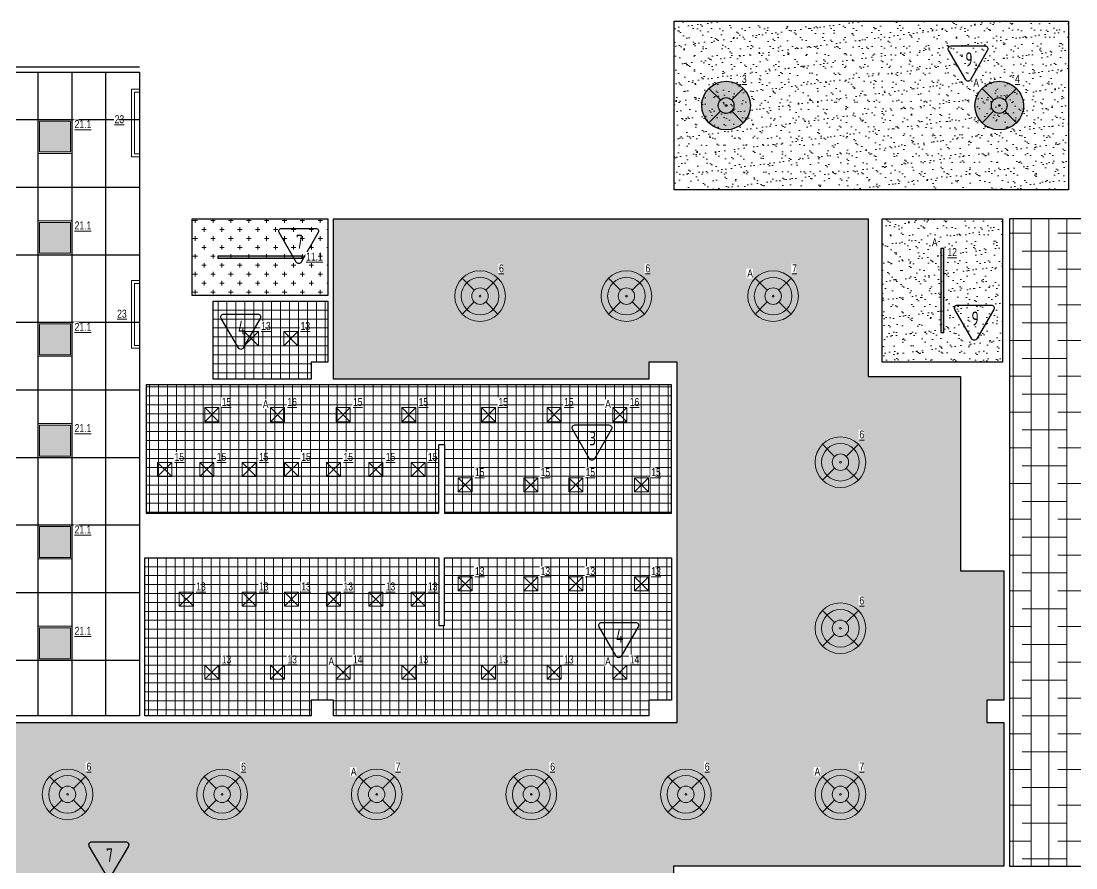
# Model space of a CAD drawing. Header units: millimetres. Extents: x -547274 to 397870, y -45599 to 141350.
# Drawn here: x -64646 to -45914, y 115820 to 130861 of the extents above; entities that cross this region are included whole.
import ezdxf

# ---------------------------------------------------------------- set-up
doc = ezdxf.new("R2010")
doc.units = ezdxf.units.MM
for name, color, linetype, lineweight in [('_ЭОМ_ОБЩ_Освещение_текст тип светильника', 172, 'Continuous', 50), ('_ЭОМ_светильник А', 1, 'Continuous', 35), ('_ЭОМ_светильник Р', 4, 'Continuous', 35), ('АР_Потолки_Штриховка', 252, 'Continuous', 0)]:
    doc.layers.add(name, color=color, linetype=linetype, lineweight=lineweight)
for name, color, linetype in [('X-ref Light', 250, 'Continuous'), ('X-ref Light Emergency', 249, 'Continuous'), ('Штриховка в сечении', 7, 'Continuous')]:
    doc.layers.add(name, color=color, linetype=linetype)
for name, color, linetype, lineweight, true_color in [('АР_Потолок_Грильято_белый_50х50', 7, 'Continuous', 5, 0x8e00bd), ('АР_Потолок_Грильято_черный_50х50', 7, 'Continuous', 5, 0xfa3e00), ('АР_Потолок_Покраска', 7, 'Continuous', 5, 0x007399), ('АР_Потолок_сетка', 7, 'Continuous', 0, 0x636466)]:
    doc.layers.add(name, color=color, linetype=linetype, lineweight=lineweight, true_color=true_color)
doc.layers.get('X-ref Light').off()
doc.styles.add('ISOCPEUR', font='isocpeur.ttf', dxfattribs={"height": 799.9999999999999})
doc.styles.add('ГОСТ', font='cad.shx', dxfattribs={"width": 0.8})
pattern_1 = [(0, (0, 0), (158.75, 158.75), [79.375, -238.125]), (90, (39.6875, -39.6875), (-158.75, 158.75), [79.375, -238.125])]

# ---------------------------------------------------------------- blocks, each defined once
blk = doc.blocks.new('подвесной светильник люстра')
at = {"true_color": 0xf8f6b0, "transparency": 33554687}
h = blk.add_hatch(color=51, dxfattribs=at)
h.dxf.hatch_style = 1
edge = h.paths.add_edge_path()
edge.add_ellipse((0, 0), major_axis=(-431.6666666666836, 0), ratio=0.9999999999999278, start_angle=225.0000000000021, end_angle=314.9999999999979)
edge.add_line((-305.234427212194, 305.234427212194), (-98.99494936611666, 98.99494936611666))
edge.add_ellipse((0, 0), major_axis=(-140.0000000000049, 0), ratio=0.9999999999999304, start_angle=225.000000000002, end_angle=314.999999999998, ccw=False)
edge.add_line((98.99494936612066, 98.99494936611336), (305.2344272121939, 305.2344272121939))
edge = h.paths.add_edge_path()
edge.add_ellipse((0, 0), major_axis=(-140.0000000000049, 0), ratio=0.9999999999999304, start_angle=314.999999999998, end_angle=405.000000000002, ccw=False)
edge.add_line((-98.99494936611666, 98.99494936611666), (-305.234427212194, 305.234427212194))
edge.add_ellipse((0, 0), major_axis=(-431.6666666666836, 0), ratio=0.9999999999999278, start_angle=314.9999999999979, end_angle=405.0000000000014)
edge.add_line((-305.2344272121976, -305.2344272121903), (-98.99494936611669, -98.99494936611666))
edge = h.paths.add_edge_path()
edge.add_ellipse((0, 0), major_axis=(-140.0000000000049, 0), ratio=0.9999999999999304, start_angle=405.000000000002, end_angle=494.999999999998, ccw=False)
edge.add_line((-98.99494936611664, -98.99494936611677), (-305.2344272121976, -305.2344272121903))
edge.add_ellipse((0, 0), major_axis=(-431.6666666666836, 0), ratio=0.9999999999999278, start_angle=405.0000000000014, end_angle=494.9999999999979)
edge.add_line((305.234427212194, -305.234427212194), (98.99494936611669, -98.99494936611666))
edge = h.paths.add_edge_path()
edge.add_ellipse((0, 0), major_axis=(-431.6666666666836, 0), ratio=0.9999999999999278, start_angle=494.9999999999979, end_angle=585.0000000000022)
edge.add_line((305.234427212194, 305.2344272121939), (98.99494936612007, 98.99494936611276))
edge.add_ellipse((0, 0), major_axis=(-140.0000000000049, 0), ratio=0.9999999999999304, start_angle=494.999999999998, end_angle=585.000000000002, ccw=False)
edge.add_line((98.99494936611674, -98.99494936611666), (305.2344272121939, -305.234427212194))
edge = h.paths.add_edge_path()
edge.add_ellipse((0, 0), major_axis=(-140.0000000000049, 0), ratio=0.9999999999999304, start_angle=494.999999999998, end_angle=585.0000000000019)
edge.add_ellipse((0, 0), major_axis=(-140.0000000000049, 0), ratio=0.9999999999999304, start_angle=225.000000000002, end_angle=314.999999999998)
edge.add_ellipse((0, 0), major_axis=(-140.0000000000049, 0), ratio=0.9999999999999304, start_angle=314.999999999998, end_angle=405.000000000002)
edge.add_ellipse((0, 0), major_axis=(-140.0000000000049, 0), ratio=0.9999999999999304, start_angle=405.000000000002, end_angle=494.999999999998)
edge = h.paths.add_edge_path(flags=16)
edge.add_ellipse((0, 0), major_axis=(-14.00000000000909, 0), ratio=0.9999999999987021, start_angle=0, end_angle=360)
at = {"color": 0, "linetype": 'ByBlock', "lineweight": -2}
for points in [[(-305.2344272121991, 305.2344272121991), (-98.99494936611154, 98.99494936611154)], [(305.2344272121991, 305.2344272121991), (98.99494936611882, 98.99494936611154)], [(-98.99494936611154, -98.99494936611154), (-305.2344272121918, -305.2344272121845)], [(98.99494936611154, -98.99494936611154), (305.2344272121991, -305.2344272121991)]]:
    blk.add_lwpolyline(points, dxfattribs=at)
for major_axis, ratio, start_param, end_param in [((-431.6666666666836, 0), 0.9999999999999278, 3.926990816987278, 10.21017612416686), ((-140.0000000000049, 0), 0.9999999999999304, 3.926990816987276, 10.21017612416686), ((-140.0000000000049, 0), 0.9999999999999304, 3.926990816987276, 10.21017612416686), ((-14.00000000000909, 0), 0.9999999999987021, 3.926990816987891, 10.21017612416748)]:
    blk.add_ellipse((0, 0), major_axis=major_axis, ratio=ratio, start_param=start_param, end_param=end_param, dxfattribs=at)
blk = doc.blocks.new('A$C4757d704')
at = {"true_color": 0xf8f6b0, "transparency": 33554687}
h = blk.add_hatch(color=51, dxfattribs=at)
h.dxf.hatch_style = 1
h.paths.add_polyline_path([(213.8624240825741, 686.4852035840837), (131.8888672508434, 768.4587604158228, 0.198841386224367), (0.1738138333512325, 450.347627666637, 0.1989833504630757), (132.0626810841545, 132.06268108414), (213.8624240825695, 213.8624240825578, -0.1989123673796465), (115.9790415045762, 450.1738138333185, -0.1989123673796514)])
edge = h.paths.add_edge_path()
edge.add_arc((450.1738138333512, 450.1738138333185), 334.194772328775, 135.0000000000014, 180)
edge.add_arc((450.1738138333512, 450.1738138333185), 334.194772328775, 180, 224.9999999999975)
edge.add_line((213.8624240825695, 213.8624240825578), (346.9345847065837, 346.9345847065766))
edge.add_ellipse((450.1738138333512, 450.1738138333185), major_axis=(-146.0023180000051, 0), ratio=0.9999999999999303, start_angle=315.0000000000051, end_angle=404.9999999999949, ccw=False)
edge.add_line((346.9345847065838, 553.4130429600605), (213.8624240825741, 686.4852035840837))
edge = h.paths.add_edge_path()
edge.add_line((213.8624240825741, 686.4852035840837), (346.9345847065837, 553.4130429600605))
edge.add_ellipse((450.1738138333512, 450.1738138333185), major_axis=(-146.0023180000051, 0), ratio=0.9999999999999303, start_angle=225.000000000002, end_angle=315.0000000000051, ccw=False)
edge.add_line((553.4130429601197, 553.4130429600615), (686.4852035841284, 686.4852035840837))
edge.add_arc((450.1738138333512, 450.1738138333185), 334.1947723287751, 44.99999999999855, 135.0000000000014)
h.paths.add_polyline_path([(131.8888672508434, 768.4587604158228), (213.8624240825741, 686.4852035840837, -0.4142135623731099), (686.4852035841284, 686.4852035840837), (768.4587604158592, 768.4587604158228, 0.4143735626423198)])
h.paths.add_polyline_path([(768.4587604158592, 768.4587604158228), (686.4852035841284, 686.4852035840837, -0.1989123673796514), (784.3685861621262, 450.1738138333185, -0.1989123673796514), (686.4852035841284, 213.8624240825533), (768.2849465825407, 132.0626810841327, 0.1989833504630816), (900.1738138333512, 450.347627666637, 0.198841386224367)])
edge = h.paths.add_edge_path()
edge.add_line((686.4852035841284, 686.4852035840837), (553.4130429601175, 553.4130429600593))
edge.add_ellipse((450.1738138333512, 450.1738138333185), major_axis=(-146.0023180000051, 0), ratio=0.9999999999999303, start_angle=495.000000000005, end_angle=585.000000000002, ccw=False)
edge.add_line((553.4130429601188, 346.9345847065764), (686.4852035841284, 213.8624240825533))
edge.add_arc((450.1738138333512, 450.1738138333185), 334.194772328775, 315.0000000000014, 360)
edge.add_arc((450.1738138333513, 450.1738138333185), 334.194772328775, 0, 44.99999999999856)
edge = h.paths.add_edge_path()
edge.add_ellipse((450.1738138333512, 450.1738138333185), major_axis=(-146.0023180000051, 0), ratio=0.9999999999999303, start_angle=404.9999999999949, end_angle=495.000000000005, ccw=False)
edge.add_line((346.9345847065837, 346.9345847065765), (213.8624240825695, 213.8624240825578))
edge.add_arc((450.1738138333512, 450.1738138333185), 334.194772328775, 224.9999999999975, 315.0000000000014)
edge.add_line((686.4852035841284, 213.8624240825533), (553.4130429601188, 346.9345847065764))
h.paths.add_polyline_path([(768.2849465825407, 132.0626810841327), (686.4852035841284, 213.8624240825533, -0.4142135623731155), (213.8624240825695, 213.8624240825578), (132.0626810841545, 132.06268108414, 0.4140535802038305)])
edge = h.paths.add_edge_path()
edge.add_ellipse((450.1738138333512, 450.1738138333185), major_axis=(-146.0023180000051, 0), ratio=0.9999999999999303, start_angle=495.000000000005, end_angle=585.0000000000019)
edge.add_ellipse((450.1738138333512, 450.1738138333185), major_axis=(-146.0023180000051, 0), ratio=0.9999999999999303, start_angle=225.000000000002, end_angle=315.0000000000051)
edge.add_ellipse((450.1738138333512, 450.1738138333185), major_axis=(-146.0023180000051, 0), ratio=0.9999999999999303, start_angle=315.0000000000051, end_angle=404.9999999999948)
edge.add_ellipse((450.1738138333512, 450.1738138333185), major_axis=(-146.0023180000051, 0), ratio=0.9999999999999303, start_angle=404.9999999999948, end_angle=495.000000000005)
edge = h.paths.add_edge_path(flags=0)
edge.add_ellipse((450.1738138333512, 450.1738138333185), major_axis=(-14.60023180000948, 0), ratio=0.999999999998702, start_angle=0, end_angle=360)
edge = h.paths.add_edge_path(flags=16)
edge.add_ellipse((450.1738138333512, 450.1738138333185), major_axis=(-14.60023180000948, 0), ratio=0.999999999998702, start_angle=0, end_angle=360)
at = {"layer": 'АР_Потолки_Штриховка', "color": 18, "ltscale": 100, "true_color": 0x000000}
for points in [[(131.8528573591811, 768.4947703074849), (346.9345847065761, 553.4130429600682)], [(768.4947703075213, 768.4947703074849), (553.4130429601264, 553.4130429600682)], [(346.9345847065761, 346.9345847065688), (131.8528573591811, 131.8528573591666)], [(553.4130429601264, 346.9345847065688), (768.4947703075213, 131.852857359152)]]:
    blk.add_lwpolyline(points, dxfattribs=at)
for centre, radius in [((450.1738138333512, 450.347627666637), 450), ((450.1738138333512, 450.1738138333185), 334.194772328775)]:
    blk.add_circle(centre, radius, dxfattribs=at)
for major_axis, ratio, start_param, end_param in [((-146.0023180000051, 0), 0.9999999999999303, 3.926990816987276, 10.21017612416686), ((-146.0023180000051, 0), 0.9999999999999303, 3.926990816987276, 10.21017612416686), ((-14.60023180000948, 0), 0.999999999998702, 3.926990816987891, 10.21017612416748)]:
    blk.add_ellipse((450.1738138333512, 450.1738138333185), major_axis=major_axis, ratio=ratio, start_param=start_param, end_param=end_param, dxfattribs=at)
blk = doc.blocks.new('RVE-PLS5070-1500-P')
at = {"color": 0, "linetype": 'ByBlock', "lineweight": -2, "ltscale": 40}
for points in [[(750, -25), (-750, -25), (-750, 25), (750, 25)], [(745, -20), (-745, -20), (-745, 20), (745, 20)]]:
    blk.add_lwpolyline(points, close=True, dxfattribs=at)
blk = doc.blocks.new('40 НА 40 ГРИЛЬЯТО ДЛЯ 50')
at = {"color": 0, "linetype": 'ByBlock', "lineweight": -2, "ltscale": 100}
for points in [[(124.9999999999854, -125), (-125, -125), (-125, 125), (124.9999999999854, 125), (124.9999999999854, -125)], [(124.9999999999854, 125), (-125, -125)], [(-125, 125), (124.9999999999854, -125)]]:
    blk.add_lwpolyline(points, dxfattribs=at)
blk = doc.blocks.new('светильник школа коридор')
at = {"color": 0, "linetype": 'ByBlock', "lineweight": -2}
for points in [[(-318.3209564741701, 318.3209564741665), (-103.2392291267752, 103.2392291267497)], [(318.3209564741701, 318.3209564741665), (103.2392291267752, 103.2392291267497)], [(-103.2392291267752, -103.2392291267497), (-318.3209564741701, -318.3209564741519)], [(103.2392291267752, -103.2392291267497), (318.3209564741701, -318.3209564741665)]]:
    blk.add_lwpolyline(points, dxfattribs=at)
blk.add_circle((0, 0), 334.194772328775, dxfattribs=at)
for major_axis, ratio, start_param, end_param in [((-450.1738138333509, 0), 0.999999999999928, 3.926990816987278, 10.21017612416686), ((-146.0023180000051, 0), 0.9999999999999303, 3.926990816987276, 10.21017612416686), ((-146.0023180000051, 0), 0.9999999999999303, 3.926990816987276, 10.21017612416686), ((-14.60023180000948, 0), 0.999999999998702, 3.926990816987891, 10.21017612416748)]:
    blk.add_ellipse((0, 0), major_axis=major_axis, ratio=ratio, start_param=start_param, end_param=end_param, dxfattribs=at)
blk = doc.blocks.new('RVE-SLIM-PRIME-595')
at = {"layer": 'Штриховка в сечении', "lineweight": 9, "ltscale": 1000, "true_color": 0xf8f6b0, "transparency": 33554636}
h = blk.add_hatch(color=51, dxfattribs=at)
h.dxf.hatch_style = 1
h.paths.add_polyline_path([(274.9999999999999, 275), (-275, 275), (-275, -274.9999999999999), (275, -274.9999999999999)])
at = {"color": 0, "linetype": 'ByBlock', "lineweight": -2, "ltscale": 40}
for points in [[(300, -300), (-300, -300), (-300, 300), (300, 300)], [(275, -275), (-275, -275), (-275, 275), (275, 275)]]:
    blk.add_lwpolyline(points, close=True, dxfattribs=at)
blk = doc.blocks.new('Кососвет')
at = {"color": 0, "linetype": 'ByBlock', "lineweight": -2, "ltscale": 40}
for points in [[(-600, 26.38208023784682), (600, 26.38208023784682), (600, -111.2262301087801)], [(-600, 26.38208023784682), (-600, -111.2262301087801)], [(-600, -111.2262301087801), (-550, -111.2262301087801)], [(-550, -23.61791976216773), (550, -23.61791976216773)], [(-550, -111.2262301087801), (-550, -23.61791976216773)], [(600, -111.2262301087801), (550, -111.2262301087801), (550, -23.61791976216773)]]:
    blk.add_lwpolyline(points, dxfattribs=at)

msp = doc.modelspace()

# ---------------------------------------------------------------- hatches: boundary and pattern name
at = {"layer": 'АР_Потолки_Штриховка', "ltscale": 100, "true_color": 0xf8f6b0}
h = msp.add_hatch(color=51, dxfattribs=at)
h.dxf.hatch_style = 1
h.paths.add_polyline_path([(-64320.78980532738, 128535.6824583526), (-63770.78980532738, 128535.6824583526), (-63770.78980532738, 129085.6824583526), (-64320.78980532738, 129085.6824583526)])
h = msp.add_hatch(color=51, dxfattribs=at)
h.dxf.hatch_style = 1
h.paths.add_polyline_path([(-64320.78980532738, 126735.6824583526), (-63770.78980532738, 126735.6824583526), (-63770.78980532738, 127285.6824583526), (-64320.78980532738, 127285.6824583526)])
h = msp.add_hatch(color=51, dxfattribs=at)
h.dxf.hatch_style = 1
h.paths.add_polyline_path([(-48265.75908962981, 126820.6824250804), (-48265.75908962981, 125330.6824250804), (-48305.75908962981, 125330.6824250804), (-48305.75908962981, 126820.6824250804)])
h = msp.add_hatch(color=51, dxfattribs=at)
h.dxf.hatch_style = 1
h.paths.add_polyline_path([(-59658.29987036882, 126688.256782684), (-61148.29987036882, 126688.256782684), (-61148.29987036882, 126648.256782684), (-59658.29987036882, 126648.256782684)])
h = msp.add_hatch(color=51, dxfattribs=at)
h.dxf.hatch_style = 1
h.paths.add_polyline_path([(-64320.78980532743, 124935.6824583526), (-63770.78980532743, 124935.6824583526), (-63770.78980532743, 125485.6824583526), (-64320.78980532743, 125485.6824583526)])
h = msp.add_hatch(color=51, dxfattribs=at)
h.dxf.hatch_style = 1
h.paths.add_polyline_path([(-64320.78980532743, 123135.6824583526), (-63770.78980532743, 123135.6824583526), (-63770.78980532743, 123685.6824583526), (-64320.78980532743, 123685.6824583526)])
h = msp.add_hatch(color=51, dxfattribs=at)
h.dxf.hatch_style = 1
h.paths.add_polyline_path([(-64320.78980532748, 121335.6824583526), (-63770.78980532748, 121335.6824583526), (-63770.78980532748, 121885.6824583526), (-64320.78980532748, 121885.6824583526)])
h = msp.add_hatch(color=51, dxfattribs=at)
h.dxf.hatch_style = 1
h.paths.add_polyline_path([(-64320.78980532748, 119535.6824583526), (-63770.78980532748, 119535.6824583526), (-63770.78980532748, 120085.6824583526), (-64320.78980532748, 120085.6824583526)])
at = {"layer": 'АР_Потолок_Грильято_белый_50х50', "transparency": 33554559}
h = msp.add_hatch(dxfattribs=at)
h.set_pattern_fill('ANSI37', color=256, scale=50, angle=45)
h.set_pattern_definition([(90, (-61148.71922022826, 125885.6824583524), (-158.75, 0), []), (180, (-61148.71922022826, 125885.6824583524), (0, -158.75), [])])
h.paths.add_polyline_path([(-61233.73037688942, 125885.6824583524), (-59195.75169245466, 125885.6824583524), (-59195.75169245466, 124800.6824583525), (-59495.75909551559, 124800.6824583525), (-59495.75909551559, 124500.6824583525), (-61233.7080635671, 124500.6824583525)])
h = msp.add_hatch(dxfattribs=at)
h.set_pattern_fill('ANSI37', color=256, scale=50, angle=45)
h.set_pattern_definition([(90, (-57145.76844683624, 121328.4796219929), (-158.75, 0), []), (180, (-57145.76844683624, 121328.4796219929), (0, -158.75), [])])
h.paths.add_polyline_path([(-57125.77107760847, 121328.4813553982), (-53095.75662549878, 121328.4800574947), (-53095.75662549878, 118800.6824583525), (-53495.75909551539, 118800.6824583525), (-53495.76113978567, 118520.6824583351), (-59095.75909551562, 118520.5390320998), (-59095.75909551562, 118800.6824583525), (-59495.75909551559, 118800.6824583525), (-59495.75909551559, 118520.9280222103), (-62445.75903448158, 118520.6738749547), (-62445.75903448158, 121328.4790899144), (-57225.76839770302, 121328.4799849345), (-57225.76619057553, 120126.1513983803), (-57125.77203060732, 120126.1514568728)])
at = {"layer": 'АР_Потолок_Грильято_черный_50х50', "transparency": 33554559}
h = msp.add_hatch(dxfattribs=at)
h.set_pattern_fill('ANSI37', color=256, scale=50, angle=45)
h.set_pattern_definition([(90, (-57125.771608049, 122140.3170660118), (-158.75, 0), []), (180, (-57125.771608049, 122140.3170660118), (0, -158.75), [])])
h.paths.add_polyline_path([(-57125.77260371982, 122120.4201045129), (-53095.75809875673, 122120.2679431452), (-53095.82012563515, 124400.6824583525), (-62425.75909551571, 124400.6824583525), (-62425.75909551553, 122120.3175498143), (-57225.77271052507, 122120.3551924515), (-57225.77050339752, 123340.2789395722), (-57125.77208346072, 123340.3938026936)])
at = {"layer": 'АР_Потолок_Покраска'}
h = msp.add_hatch(dxfattribs=at)
h.set_pattern_fill('AR-SAND', color=256, scale=5)
h.set_pattern_definition([(37.50000000000001, (-254572.5355962172, 95989.56216568893), (-8.000156479920228, 244.7066186646712), [0, -193.04, 0, -215.9, 0, -206.375]), (7.499999999999999, (-254572.5355962172, 95989.56216568893), (224.7616415690013, 358.4125502841771), [0, -104.14, 0, -173.99, 0, -66.67500000000001]), (327.5, (-254728.7455962171, 95989.56216568893), (395.496185120729, 0.718592339272881), [0, -63.5, 0, -228.6, 0, -298.45]), (317.5, (-254728.7455962171, 95989.56216568893), (381.7782262361486, 111.4646616286082), [0, -31.75, 0, -149.86, 0, -171.45])])
h.paths.add_polyline_path([(-46045.75909551527, 130860.6824583525), (-46045.75909551539, 127860.6824583525), (-53045.75909551539, 127860.6824583525), (-53045.75909551539, 130860.6824583526)])
h = msp.add_hatch(dxfattribs=at)
h.set_pattern_fill('CROSS', color=256, scale=25)
h.set_pattern_definition(pattern_1)
h.paths.add_polyline_path([(-59095.75909551562, 112400.6824583648), (-59495.75909551562, 112400.6824583648), (-59495.75909551556, 112800.6824583648), (-59095.75909551565, 112800.6824583648)], flags=16)
edge = h.paths.add_edge_path()
edge.add_line((-75318.65711988448, 112800.6872824757), (-75318.65621402282, 118400.7051538053))
edge.add_line((-75318.65621402282, 118400.7051538053), (-52995.75909551513, 118400.6824583647))
edge.add_line((-52995.75909551513, 118400.6824583647), (-52995.75909551525, 124800.6824583525))
edge.add_line((-52995.75909551525, 124800.6824583525), (-53495.75909551539, 124800.6824583525))
edge.add_line((-53495.75909551539, 124800.6824583525), (-53495.75909551539, 124500.6824583525))
edge.add_line((-53495.75909551539, 124500.6824583525), (-59095.75909551562, 124500.6824583525))
edge.add_line((-59095.75909551562, 124500.6824583525), (-59095.75909551562, 127350.6824583525))
edge.add_line((-59095.75909551562, 127350.6824583525), (-49605.75909737786, 127350.6824583523))
edge.add_line((-49605.75909737786, 127350.6824583523), (-49605.75910657821, 124550.6824583525))
edge.add_line((-49605.75910657821, 124550.6824583525), (-47965.75909551531, 124550.6824583525))
edge.add_line((-47965.75909551531, 124550.6824583525), (-47965.75909551531, 121094.6499491803))
edge.add_line((-47965.75909551531, 121094.6499491803), (-47195.9223950997, 121094.6499491803))
edge.add_line((-47195.9223950997, 121094.6499491803), (-47195.85140171847, 118800.6824583525))
edge.add_line((-47195.85140171847, 118800.6824583525), (-47495.75909551527, 118800.6824583525))
edge.add_line((-47495.75909551527, 118800.6824583525), (-47495.75909551527, 118400.6824583525))
edge.add_line((-47495.75909551527, 118400.6824583525), (-47195.75909551528, 118400.6824583648))
edge.add_line((-47195.75909551528, 118400.6824583648), (-47195.75909551528, 115850.6824583648))
edge.add_line((-47195.75909551528, 115850.6824583648), (-53060.75909551539, 115850.6824583603))
edge.add_line((-53060.75909551539, 115850.6824583603), (-53060.75909551102, 114910.6824584058))
edge.add_arc((-62185.86614970997, 115502.5789154782), 9144.283469276654, 272.8206375194019, 356.28873106615686, ccw=False)
edge.add_line((-61735.88026475391, 106369.3739539203), (-62545.88026494134, 106369.3739539417))
edge.add_line((-62545.88026494134, 106369.3739539417), (-62545.88150275618, 102401.5583957712))
edge.add_line((-62545.88150275618, 102401.5583957712), (-65255.75701391246, 102401.5583957712))
edge.add_line((-65255.75701391246, 102401.5583957712), (-65255.75701391246, 106400.6824583525))
edge.add_line((-65255.75701391246, 106400.6824583525), (-65095.759095516, 106400.6824583525))
edge.add_line((-65095.759095516, 106400.6824583525), (-65095.75909551579, 112800.6824583525))
edge.add_line((-65095.75909551579, 112800.6824583525), (-75318.65711988448, 112800.6872824757))
h = msp.add_hatch(dxfattribs=at)
h.set_pattern_fill('CROSS', color=256, scale=25)
h.set_pattern_definition(pattern_1)
h.paths.add_polyline_path([(-61610.7590955156, 127350.9817498776), (-59195.73504416423, 127350.6824583525), (-59195.72458007195, 125985.6824583525), (-61610.75909551557, 125985.6824583525)])
h = msp.add_hatch(dxfattribs=at)
h.set_pattern_fill('AR-SAND', color=256, scale=5)
h.set_pattern_definition([(37.50000000000001, (-255742.5355977755, 92479.56216568896), (-8.000156479920228, 244.7066186646712), [0, -193.04, 0, -215.9, 0, -206.375]), (7.499999999999999, (-255742.5355977755, 92479.56216568896), (224.7616415690013, 358.4125502841771), [0, -104.14, 0, -173.99, 0, -66.67500000000001]), (327.5, (-255898.7455977755, 92479.56216568896), (395.496185120729, 0.718592339272881), [0, -63.5, 0, -228.6, 0, -298.45]), (317.5, (-255898.7455977755, 92479.56216568896), (381.7782262361486, 111.4646616286082), [0, -31.75, 0, -149.86, 0, -171.45])])
h.paths.add_polyline_path([(-47215.75909707361, 127350.6824583525), (-47215.75909707372, 124800.6824583525), (-49355.75910378277, 124800.6824583525), (-49355.75909707371, 127350.6823279288)])
at = {"layer": 'АР_Потолок_сетка'}
h = msp.add_hatch(dxfattribs=at)
h.set_pattern_fill('ANSI38', color=256, scale=100, angle=45)
h.set_pattern_definition([(90, (-28930.73670896448, 113120.8928333039), (-317.5, 0), []), (180, (-28930.73670896448, 113120.8928333039), (-635, -317.4999999999999), [793.75, -476.25])])
h.paths.add_polyline_path([(-23545.75909551539, 127350.6824583525), (-47095.75909707361, 127350.6824583525), (-47095.7590955153, 115850.6824583525), (-23545.75909551539, 115850.6824583525)])

# ---------------------------------------------------------------- linework, layer by layer
for points in [[(-46045.75909551527, 130860.6824583525), (-46045.75909551539, 127860.6824583525), (-53045.75909551539, 127860.6824583525), (-53045.75909551539, 130860.6824583526)], [(-61610.7590955156, 127350.9817498776), (-59195.73504416423, 127350.6824583525), (-59195.72458007195, 125985.6824583525), (-61610.75909551557, 125985.6824583525)], [(-47215.75909707361, 127350.6824583525), (-47215.75909707372, 124800.6824583525), (-49355.75910378277, 124800.6824583525), (-49355.75909707371, 127350.6823279288)], [(-23545.75909551539, 127350.6824583525), (-47095.75909707361, 127350.6824583525), (-47095.7590955153, 115850.6824583525), (-23545.75909551539, 115850.6824583525)], [(-61233.73037688942, 125885.6824583524), (-59195.75169245466, 125885.6824583524), (-59195.75169245466, 124800.6824583525), (-59495.75909551559, 124800.6824583525), (-59495.75909551559, 124500.6824583525), (-61233.7080635671, 124500.6824583525)], [(-57125.77260371982, 122120.4201045129), (-53095.75809875673, 122120.2679431452), (-53095.82012563515, 124400.6824583525), (-62425.75909551571, 124400.6824583525), (-62425.75909551553, 122120.3175498143), (-57225.77271052507, 122120.3551924515), (-57225.77050339752, 123340.2789395722), (-57125.77208346072, 123340.3938026936)], [(-57125.77107760847, 121328.4813553982), (-53095.75662549878, 121328.4800574947), (-53095.75662549878, 118800.6824583525), (-53495.75909551539, 118800.6824583525), (-53495.76113978567, 118520.6824583351), (-59095.75909551562, 118520.5390320998), (-59095.75909551562, 118800.6824583525), (-59495.75909551559, 118800.6824583525), (-59495.75909551559, 118520.9280222103), (-62445.75903448158, 118520.6738749547), (-62445.75903448158, 121328.4790899144), (-57225.76839770302, 121328.4799849345), (-57225.76619057553, 120126.1513983803), (-57125.77203060732, 120126.1514568728)]]:
    msp.add_lwpolyline(points, close=True)
for points in [[(-48131.37778773633, 130419.3140206075), (-47525.15984700699, 130419.3140206073, -0.5773494962845065), (-47481.8585978901, 130344.3142579116), (-47784.96748240662, 129819.3142697034, -0.5773541042744643), (-47871.57031041812, 129819.3142697034), (-48174.67897238184, 130344.3138724401, -0.5773491286020777), (-48131.37778773633, 130419.3140206075, -1.710881644036777e-06)], [(-75318.65621402282, 118400.7051538053), (-52995.75909551513, 118400.6824583647), (-52995.75909551525, 124800.6824583525), (-53495.75909551539, 124800.6824583525), (-53495.75909551539, 124500.6824583525), (-59095.75909551562, 124500.6824583525), (-59095.75909551562, 127350.6824583525), (-49605.75909737786, 127350.6824583523), (-49605.75910657821, 124550.6824583525), (-47965.75909551531, 124550.6824583525), (-47965.75909551531, 121094.6499491803), (-47195.9223950997, 121094.6499491803), (-47195.85140171847, 118800.6824583525), (-47495.75909551527, 118800.6824583525), (-47495.75909551527, 118400.6824583525), (-47195.75909551528, 118400.6824583648), (-47195.75909551528, 115850.6824583648), (-53060.75909551539, 115850.6824583603), (-53060.75909551102, 114910.6824584058, -0.3812035354375316), (-61735.88026475391, 106369.3739539203), (-62545.88026494134, 106369.3739539417), (-62545.88150275618, 102401.5583957712)], [(-60018.15154853539, 127178.7051927862), (-59411.93360780604, 127178.705192786, -0.5773494962845065), (-59368.63235868915, 127103.7054300904), (-59671.74124320567, 126578.7054418822, -0.5773541042744643), (-59758.34407121717, 126578.7054418822), (-60061.45273318089, 127103.7050446189, -0.5773491286020777), (-60018.15154853539, 127178.7051927862, -1.710881644036777e-06)], [(-48022.17634360072, 125815.6040084077), (-47415.95840287138, 125815.6040084074, -0.5773494962845065), (-47372.65715375449, 125740.6042457118), (-47675.76603827101, 125215.6042575036, -0.5773541042744643), (-47762.36886628251, 125215.6042575036), (-48065.47752824623, 125740.6038602403, -0.5773491286020777), (-48022.17634360072, 125815.6040084077, -1.710881644036777e-06)], [(-61047.79117381221, 125654.9840744012), (-60441.57323308286, 125654.984074401, -0.5773494962845065), (-60398.27198396597, 125579.9843117053), (-60701.38086848249, 125054.9843234972, -0.5773541042744643), (-60787.98369649399, 125054.9843234972), (-61091.09235845771, 125579.9839262338, -0.5773491286020777), (-61047.79117381221, 125654.9840744012, -1.710881644036777e-06)], [(-54811.95295098265, 123686.9178263267), (-54205.7350102533, 123686.9178263265, -0.5773494962845065), (-54162.43376113641, 123611.9180636309), (-54465.54264565293, 123086.9180754227, -0.5773541042744643), (-54552.14547366443, 123086.9180754227), (-54855.25413562815, 123611.9176781594, -0.5773491286020777), (-54811.95295098265, 123686.9178263267, -1.710881644036777e-06)], [(-54335.7978217669, 120178.8271765013), (-53729.57988103756, 120178.827176501, -0.5773494962845065), (-53686.27863192066, 120103.8274138054), (-53989.38751643719, 119578.8274255972, -0.5773541042744643), (-54075.99034444868, 119578.8274255972), (-54379.09900641241, 120103.8270283339, -0.5773491286020777), (-54335.7978217669, 120178.8271765013, -1.710881644036777e-06)], [(-63390.70932043972, 116282.0151962955), (-62784.49137971038, 116282.0151962952, -0.5773494962845065), (-62741.19013059349, 116207.0154335996), (-63044.29901511001, 115682.0154453914, -0.5773541042744643), (-63130.90184312151, 115682.0154453914), (-63434.01050508523, 116207.0150481281, -0.5773491286020777), (-63390.70932043972, 116282.0151962955, -1.710881644036777e-06)]]:
    msp.add_lwpolyline(points, format="xyb")
for points in [[(-71045.75909551574, 129950.6824583525), (-62545.75909551571, 129950.6824583525), (-62545.92196473374, 118520.6639690812), (-65095.75909551579, 118520.6639690812), (-65095.75909551579, 118800.6824583525), (-65495.75909551576, 118800.6824583525), (-65495.75909551576, 118520.674168398), (-69206.31675354223, 118520.6783442462), (-69206.31684532073, 118500.6657330678), (-71095.75586433374, 118500.6743981486), (-71095.75909551576, 118800.6824583525), (-71395.75909551574, 118800.6824583525), (-71395.75909551574, 124400.6824583525), (-71095.75909551576, 124400.6824583525), (-71095.75909551576, 124800.6824583525), (-71395.75909551574, 124800.6824583525), (-71395.75909551574, 126660.6824583778), (-71045.75909551574, 126660.6824583525), (-71045.75909551574, 130100.6824583525)], [(-71045.75909551563, 130050.6824583525), (-62545.75909551571, 130050.6824583524)], [(-64345.78980532738, 129950.6824583525), (-64345.78980532738, 118520.6734655961)], [(-63745.78980532738, 129950.6824583525), (-63745.78980532738, 118520.6734655961)], [(-63145.78980532738, 129950.6824583525), (-63145.78980532738, 118520.6734655961)], [(-71045.75909551574, 129110.6824583526), (-62545.75909551547, 129110.6824583525)], [(-71045.75909551574, 127910.6824583526), (-62545.75909551548, 127910.6824583525)], [(-71045.75909551574, 126710.6824583526), (-62545.7590955155, 126710.6824583525)], [(-71395.75909551574, 125510.6824583526), (-62545.75909551551, 125510.6824583525)], [(-71375.75909551576, 124310.6824583526), (-62545.75909551552, 124310.6824583525)], [(-71395.75909551574, 123110.6824583526), (-62545.75909551554, 123110.6824583525)], [(-71395.75909551574, 121910.6824583526), (-62545.75909551555, 121910.6824583525)], [(-71395.75909551574, 120710.6824583526), (-62545.75909551557, 120710.6824583525)], [(-71395.75909551574, 119510.6824583526), (-62545.75909551558, 119510.6824583525)]]:
    msp.add_lwpolyline(points)
at = {"layer": 'АР_Потолки_Штриховка', "color": 18, "ltscale": 100, "true_color": 0x000000}
for points in [[(-63745.78980532738, 128510.6824583526), (-64345.78980532738, 128510.6824583526), (-64345.78980532738, 129110.6824583526), (-63745.78980532738, 129110.6824583526)], [(-63770.78980532738, 128535.6824583526), (-64320.78980532738, 128535.6824583526), (-64320.78980532738, 129085.6824583526), (-63770.78980532738, 129085.6824583526)], [(-63745.78980532738, 126710.6824583526), (-64345.78980532738, 126710.6824583526), (-64345.78980532738, 127310.6824583526), (-63745.78980532738, 127310.6824583526)], [(-63770.78980532738, 126735.6824583526), (-64320.78980532738, 126735.6824583526), (-64320.78980532738, 127285.6824583526), (-63770.78980532738, 127285.6824583526)], [(-48260.75908962981, 126825.6824250804), (-48260.75908962981, 125325.6824250804), (-48310.75908962981, 125325.6824250804), (-48310.75908962981, 126825.6824250804)], [(-48265.75908962981, 126820.6824250804), (-48265.75908962981, 125330.6824250804), (-48305.75908962981, 125330.6824250804), (-48305.75908962981, 126820.6824250804)], [(-59653.29987036882, 126693.256782684), (-61153.29987036882, 126693.256782684), (-61153.29987036882, 126643.256782684), (-59653.29987036882, 126643.256782684)], [(-59658.29987036882, 126688.256782684), (-61148.29987036882, 126688.256782684), (-61148.29987036882, 126648.256782684), (-59658.29987036882, 126648.256782684)], [(-63745.78980532743, 124910.6824583526), (-64345.78980532743, 124910.6824583526), (-64345.78980532743, 125510.6824583526), (-63745.78980532743, 125510.6824583526)], [(-63770.78980532743, 124935.6824583526), (-64320.78980532743, 124935.6824583526), (-64320.78980532743, 125485.6824583526), (-63770.78980532743, 125485.6824583526)], [(-63745.78980532743, 123110.6824583526), (-64345.78980532743, 123110.6824583526), (-64345.78980532743, 123710.6824583526), (-63745.78980532743, 123710.6824583526)], [(-63770.78980532743, 123135.6824583526), (-64320.78980532743, 123135.6824583526), (-64320.78980532743, 123685.6824583526), (-63770.78980532743, 123685.6824583526)], [(-63745.78980532748, 121310.6824583526), (-64345.78980532748, 121310.6824583526), (-64345.78980532748, 121910.6824583526), (-63745.78980532748, 121910.6824583526)], [(-63770.78980532748, 121335.6824583526), (-64320.78980532748, 121335.6824583526), (-64320.78980532748, 121885.6824583526), (-63770.78980532748, 121885.6824583526)], [(-63745.78980532748, 119510.6824583526), (-64345.78980532748, 119510.6824583526), (-64345.78980532748, 120110.6824583526), (-63745.78980532748, 120110.6824583526)], [(-63770.78980532748, 119535.6824583526), (-64320.78980532748, 119535.6824583526), (-64320.78980532748, 120085.6824583526), (-63770.78980532748, 120085.6824583526)]]:
    msp.add_lwpolyline(points, close=True, dxfattribs=at)
at = {"layer": 'АР_Потолки_Штриховка', "color": 18, "lineweight": 18, "ltscale": 100, "true_color": 0x000000}
for points in [[(-63745.78980532738, 128510.6824583526), (-64345.78980532738, 128510.6824583526), (-64345.78980532738, 129110.6824583526), (-63745.78980532738, 129110.6824583526)], [(-63770.78980532738, 128535.6824583526), (-64320.78980532738, 128535.6824583526), (-64320.78980532738, 129085.6824583526), (-63770.78980532738, 129085.6824583526)], [(-63745.78980532738, 126710.6824583526), (-64345.78980532738, 126710.6824583526), (-64345.78980532738, 127310.6824583526), (-63745.78980532738, 127310.6824583526)], [(-63770.78980532738, 126735.6824583526), (-64320.78980532738, 126735.6824583526), (-64320.78980532738, 127285.6824583526), (-63770.78980532738, 127285.6824583526)], [(-48260.75908962994, 126825.6824250804), (-48260.75908962994, 125325.6824250804), (-48310.75908962994, 125325.6824250804), (-48310.75908962994, 126825.6824250804)], [(-48265.75908962994, 126820.6824250804), (-48265.75908962994, 125330.6824250804), (-48305.75908962994, 125330.6824250804), (-48305.75908962994, 126820.6824250804)], [(-59653.29987036886, 126693.256782684), (-61153.29987036886, 126693.256782684), (-61153.29987036886, 126643.256782684), (-59653.29987036886, 126643.256782684)], [(-59658.29987036886, 126688.256782684), (-61148.29987036886, 126688.256782684), (-61148.29987036886, 126648.256782684), (-59658.29987036886, 126648.256782684)], [(-63745.78980532761, 124910.6824583526), (-64345.78980532761, 124910.6824583526), (-64345.78980532761, 125510.6824583526), (-63745.78980532761, 125510.6824583526)], [(-63770.78980532761, 124935.6824583526), (-64320.78980532761, 124935.6824583526), (-64320.78980532761, 125485.6824583526), (-63770.78980532761, 125485.6824583526)], [(-63745.78980532761, 123110.6824583526), (-64345.78980532761, 123110.6824583526), (-64345.78980532761, 123710.6824583526), (-63745.78980532761, 123710.6824583526)], [(-63770.78980532761, 123135.6824583526), (-64320.78980532761, 123135.6824583526), (-64320.78980532761, 123685.6824583526), (-63770.78980532761, 123685.6824583526)], [(-63745.78980532761, 121310.6824583526), (-64345.78980532761, 121310.6824583526), (-64345.78980532761, 121910.6824583526), (-63745.78980532761, 121910.6824583526)], [(-63770.78980532761, 121335.6824583526), (-64320.78980532761, 121335.6824583526), (-64320.78980532761, 121885.6824583526), (-63770.78980532761, 121885.6824583526)], [(-63745.78980532761, 119510.6824583526), (-64345.78980532761, 119510.6824583526), (-64345.78980532761, 120110.6824583526), (-63745.78980532761, 120110.6824583526)], [(-63770.78980532761, 119535.6824583526), (-64320.78980532761, 119535.6824583526), (-64320.78980532761, 120085.6824583526), (-63770.78980532761, 120085.6824583526)]]:
    msp.add_lwpolyline(points, close=True, dxfattribs=at)

# ---------------------------------------------------------------- block references
at = {"layer": '_ЭОМ_светильник А', "color": 18, "lineweight": 18, "ltscale": 100, "true_color": 0x000000}
for name, p in [('подвесной светильник люстра', (-47275.75909629448, 129360.6824583525)), ('40 НА 40 ГРИЛЬЯТО ДЛЯ 50', (-60092.72413012742, 123870.4997621822)), ('40 НА 40 ГРИЛЬЯТО ДЛЯ 50', (-54012.72413012719, 123870.4997621822)), ('40 НА 40 ГРИЛЬЯТО ДЛЯ 50', (-58926.72413012742, 119298.4120699741)), ('40 НА 40 ГРИЛЬЯТО ДЛЯ 50', (-54012.72413012742, 119298.4120699741))]:
    msp.add_blockref(name, p, dxfattribs=at)
at = {"layer": '_ЭОМ_светильник А', "color": 18, "lineweight": 18, "ltscale": 100, "true_color": 0x000000, "rotation": 270}
msp.add_blockref('RVE-PLS5070-1500-P', (-48285.75908962994, 126075.6824250804), dxfattribs=at)
at = {"layer": '_ЭОМ_светильник Р', "color": 18, "lineweight": 18, "ltscale": 100, "true_color": 0x000000}
for name, p in [('подвесной светильник люстра', (-52125.75909629448, 129360.6824583526)), ('RVE-SLIM-PRIME-595', (-64045.78980532738, 128810.6824583526)), ('RVE-SLIM-PRIME-595', (-64045.78980532732, 127010.6824583526)), ('светильник школа коридор', (-56495.75909551572, 125975.6824583526)), ('светильник школа коридор', (-53895.75909551572, 125975.6824583526)), ('RVE-SLIM-PRIME-595', (-64045.78980532767, 125210.6824583526)), ('40 НА 40 ГРИЛЬЯТО ДЛЯ 50', (-60557.5514694439, 125219.7976034978)), ('40 НА 40 ГРИЛЬЯТО ДЛЯ 50', (-59857.5514694439, 125219.7976034978)), ('40 НА 40 ГРИЛЬЯТО ДЛЯ 50', (-61258.72413012742, 123870.4997621822)), ('40 НА 40 ГРИЛЬЯТО ДЛЯ 50', (-58926.72413012742, 123870.4997621822)), ('40 НА 40 ГРИЛЬЯТО ДЛЯ 50', (-57760.72413012742, 123870.4997621822)), ('40 НА 40 ГРИЛЬЯТО ДЛЯ 50', (-56344.72413012719, 123870.4997621822)), ('40 НА 40 ГРИЛЬЯТО ДЛЯ 50', (-55178.72413012719, 123870.4997621822)), ('RVE-SLIM-PRIME-595', (-64045.78980532767, 123410.6824583526)), ('светильник школа коридор', (-50095.80011203502, 123025.6824583633)), ('40 НА 40 ГРИЛЬЯТО ДЛЯ 50', (-62095.76448275529, 122894.1413577808)), ('40 НА 40 ГРИЛЬЯТО ДЛЯ 50', (-61345.76448275529, 122894.1413577807)), ('40 НА 40 ГРИЛЬЯТО ДЛЯ 50', (-60595.76448275529, 122894.1413577808)), ('40 НА 40 ГРИЛЬЯТО ДЛЯ 50', (-59845.76556046268, 122894.1084830843)), ('40 НА 40 ГРИЛЬЯТО ДЛЯ 50', (-59095.76712599823, 122894.1077755926)), ('40 НА 40 ГРИЛЬЯТО ДЛЯ 50', (-58345.76869150165, 122894.1409374888)), ('40 НА 40 ГРИЛЬЯТО ДЛЯ 50', (-57595.77025706794, 122894.1063606094)), ('40 НА 40 ГРИЛЬЯТО ДЛЯ 50', (-56761.07180918196, 122624.7681087024)), ('40 НА 40 ГРИЛЬЯТО ДЛЯ 50', (-55595.07180918196, 122624.7681087024)), ('40 НА 40 ГРИЛЬЯТО ДЛЯ 50', (-54796.06713846886, 122624.7681087024)), ('40 НА 40 ГРИЛЬЯТО ДЛЯ 50', (-53630.06713846886, 122624.7681087024)), ('RVE-SLIM-PRIME-595', (-64045.78980532767, 121610.6824583526)), ('40 НА 40 ГРИЛЬЯТО ДЛЯ 50', (-56761.07180918196, 120866.0577206976)), ('40 НА 40 ГРИЛЬЯТО ДЛЯ 50', (-55595.07180918196, 120866.0577206976)), ('40 НА 40 ГРИЛЬЯТО ДЛЯ 50', (-54796.06713846886, 120866.0577206976)), ('40 НА 40 ГРИЛЬЯТО ДЛЯ 50', (-53630.06713846886, 120866.0577206976)), ('40 НА 40 ГРИЛЬЯТО ДЛЯ 50', (-61710.76088003076, 120593.3966118964)), ('40 НА 40 ГРИЛЬЯТО ДЛЯ 50', (-60595.76448275534, 120593.3966118963)), ('40 НА 40 ГРИЛЬЯТО ДЛЯ 50', (-59845.76556046268, 120593.3968201742)), ('40 НА 40 ГРИЛЬЯТО ДЛЯ 50', (-59095.76712599823, 120593.3975276659)), ('40 НА 40 ГРИЛЬЯТО ДЛЯ 50', (-58345.76869150165, 120593.3643657697)), ('40 НА 40 ГРИЛЬЯТО ДЛЯ 50', (-57595.77025706788, 120593.3966118964)), ('светильник школа коридор', (-50095.80011203386, 120075.6824583633)), ('RVE-SLIM-PRIME-595', (-64045.78980532767, 119810.6824583526)), ('40 НА 40 ГРИЛЬЯТО ДЛЯ 50', (-61258.72413012742, 119298.4120699741)), ('40 НА 40 ГРИЛЬЯТО ДЛЯ 50', (-60092.72413012742, 119298.4120699741)), ('40 НА 40 ГРИЛЬЯТО ДЛЯ 50', (-57760.72413012742, 119298.4120699741)), ('40 НА 40 ГРИЛЬЯТО ДЛЯ 50', (-56344.72413012742, 119298.4120699741)), ('40 НА 40 ГРИЛЬЯТО ДЛЯ 50', (-55178.72413012742, 119298.4120699741)), ('светильник школа коридор', (-63820.82029914101, 117125.6824583633)), ('светильник школа коридор', (-61075.82029914101, 117125.6824583633)), ('светильник школа коридор', (-55585.82029914101, 117125.6824583633)), ('светильник школа коридор', (-52840.82029914101, 117125.6824583633))]:
    msp.add_blockref(name, p, dxfattribs=at)
at = {"layer": '_ЭОМ_светильник Р', "color": 18, "lineweight": 18, "ltscale": 100, "true_color": 0x000000, "rotation": 89.99999999999999}
for p in [(-62656.98532562477, 129050.6824583526), (-62656.98532562477, 125650.6824583526)]:
    msp.add_blockref('Кососвет', p, dxfattribs=at)
at = {"layer": 'X-ref Light', "linetype": 'ByBlock', "ltscale": 40}
for p in [(-56945.93290934897, 125525.5086445192), (-54345.93290934897, 125525.5086445192), (-51740.93291446831, 125525.5086445192), (-50545.97392586819, 122575.5086445299), (-50545.97392586709, 119625.5086445299), (-64270.99411297423, 116675.5086445299), (-61525.99411297423, 116675.5086445299), (-58780.99411297423, 116675.5086445299), (-56035.99411297423, 116675.5086445299), (-53290.99411297423, 116675.5086445299), (-50545.97392586247, 116675.5086445299)]:
    msp.add_blockref('A$C4757d704', p, dxfattribs=at)
at = {"layer": 'X-ref Light', "color": 18, "linetype": 'ByBlock', "lineweight": 18, "ltscale": 40, "true_color": 0x000000}
for p in [(-56945.93290934905, 125525.5086445192), (-54345.93290934905, 125525.5086445192), (-51740.9329144683, 125525.5086445192), (-50545.97392586835, 122575.50864453), (-50545.97392586719, 119625.50864453), (-64270.99411297434, 116675.50864453), (-61525.99411297434, 116675.50864453), (-58780.99411297434, 116675.50864453), (-56035.99411297434, 116675.50864453), (-53290.99411297434, 116675.50864453), (-50545.97392586253, 116675.50864453)]:
    msp.add_blockref('A$C4757d704', p, dxfattribs=at)
at = {"layer": 'X-ref Light Emergency', "linetype": 'ByBlock', "ltscale": 40}
for p in [(-52125.7590962945, 129360.6824583526), (-47275.75909629444, 129360.6824583525)]:
    msp.add_blockref('подвесной светильник люстра', p, dxfattribs=at)
at = {"layer": 'X-ref Light Emergency', "color": 18, "linetype": 'ByBlock', "lineweight": 18, "ltscale": 40, "true_color": 0x000000}
for p in [(-52125.75909629448, 129360.6824583526), (-47275.75909629448, 129360.6824583525)]:
    msp.add_blockref('подвесной светильник люстра', p, dxfattribs=at)

# ---------------------------------------------------------------- texts
at = {"char_height": 250, "width": 294.3337657886732, "attachment_point": 1, "style": 'ISOCPEUR'}
for s, insert in [('{\\W0.7;9}', (-47877.68554960869, 130307.2319850883)), ('{\\W0.7;7}', (-59764.45931040775, 127066.6231572671)), ('{\\W0.7;9}', (-47768.48410547309, 125703.5219728885)), ('{\\W0.7;4}', (-60794.09893568457, 125542.902038882)), ('{\\W0.7;3}', (-54558.26071285501, 123574.8357908076)), ('{\\W0.7;4}', (-54082.10558363926, 120066.7451409821)), ('{\\W0.7;7}', (-63137.01708231209, 116169.9331607763))]:
    msp.add_mtext(s, dxfattribs=dict(at, insert=insert))

# ---------------------------------------------------------------- next in the draw order: texts
at = {"layer": '_ЭОМ_ОБЩ_Освещение_текст тип светильника', "color": 18, "lineweight": 18, "ltscale": 40, "true_color": 0x000000, "char_height": 142.1875, "width": 55.871829552576, "attachment_point": 1, "style": 'ГОСТ', "bg_fill": 3, "box_fill_scale": 1.1, "bg_fill_color": 256, "bg_fill_transparency": 0}
for s, insert in [('{\\L3}', (-51844.38732292085, 129906.182716091)), ('{\\L4}', (-46994.38732292085, 129906.1827160909)), ('{\\L21.1}', (-63695.51682063345, 129102.1401637259)), ('{\\L23}', (-62984.56199687342, 129188.8882290941)), ('{\\L21.1}', (-63695.51682063339, 127302.1401637259)), ('{\\L12}', (-48196.14938411333, 126828.201319528, 5.000000000000015e-09)), ('{\\L11.1}', (-59584.29794548162, 126747.7466826692)), ('{\\L6}', (-56159.10264480942, 126539.8720106233)), ('{\\L6}', (-53559.10264480942, 126539.8720106233)), ('{\\L23}', (-62939.76867969702, 125734.2136390579)), ('{\\L21.1}', (-63695.51682063374, 125502.1401637259)), ('{\\L13}', (-60382.35767400487, 125515.6835651378)), ('{\\L13}', (-59682.35767400487, 125515.6835651378)), ('{\\L15}', (-61083.53033468839, 124166.3857238223)), ('{\\L16}', (-59917.53033468839, 124166.3857238223)), ('{\\L15}', (-58751.53033468839, 124166.3857238223)), ('{\\L15}', (-57585.53033468839, 124166.3857238223)), ('{\\L15}', (-56169.53033468816, 124166.3857238223)), ('{\\L15}', (-55003.53033468816, 124166.3857238223)), ('{\\L16}', (-53837.53033468816, 124166.3857238223)), ('{\\L21.1}', (-63695.51682063374, 123702.1401637259)), ('{\\L6}', (-49759.14366132872, 123589.8720106341)), ('{\\L15}', (-61920.57068731626, 123190.0273194208)), ('{\\L15}', (-61170.57068731626, 123190.0273194207)), ('{\\L15}', (-60420.57068731626, 123190.0273194208)), ('{\\L15}', (-59670.57176502365, 123189.9944447243)), ('{\\L15}', (-58920.5733305592, 123189.9937372327)), ('{\\L15}', (-58170.57489606262, 123190.0268991288)), ('{\\L15}', (-57420.57646162891, 123189.9923222494)), ('{\\L15}', (-56585.87801374293, 122920.6540703424)), ('{\\L15}', (-55419.87801374293, 122920.6540703424)), ('{\\L15}', (-54620.87334302983, 122920.6540703424)), ('{\\L15}', (-53454.87334302983, 122920.6540703424)), ('{\\L21.1}', (-63695.51682063374, 121902.1401637259)), ('{\\L13}', (-56585.87801374293, 121161.9436823376)), ('{\\L13}', (-55419.87801374293, 121161.9436823376)), ('{\\L13}', (-54620.87334302983, 121161.9436823376)), ('{\\L13}', (-53454.87334302983, 121161.9436823376)), ('{\\L13}', (-61535.56708459173, 120889.2825735364)), ('{\\L13}', (-60420.57068731631, 120889.2825735364)), ('{\\L13}', (-59670.57176502365, 120889.2827818143)), ('{\\L13}', (-58920.5733305592, 120889.2834893059)), ('{\\L13}', (-58170.57489606262, 120889.2503274097)), ('{\\L13}', (-57420.57646162885, 120889.2825735364)), ('{\\L6}', (-49759.14366132756, 120639.8720106341)), ('{\\L21.1}', (-63695.51682063374, 120102.1401637259)), ('{\\L13}', (-61083.53033468839, 119594.2980316141)), ('{\\L13}', (-59917.53033468839, 119594.2980316141)), ('{\\L14}', (-58751.53033468839, 119594.2980316141)), ('{\\L13}', (-57585.53033468839, 119594.2980316141)), ('{\\L13}', (-56169.53033468839, 119594.2980316141)), ('{\\L13}', (-55003.53033468839, 119594.2980316141)), ('{\\L14}', (-53837.53033468839, 119594.2980316141)), ('{\\L6}', (-63484.16384843471, 117689.8720106341)), ('{\\L6}', (-60739.16384843471, 117689.8720106341)), ('{\\L6}', (-55249.16384843471, 117689.8720106341)), ('{\\L6}', (-52504.16384843471, 117689.8720106341))]:
    msp.add_mtext(s, dxfattribs=dict(at, insert=insert))
at = {"layer": '_ЭОМ_светильник А', "color": 18, "lineweight": 18, "ltscale": 100, "true_color": 0x000000, "char_height": 142.1875, "width": 86.04374658316377, "attachment_point": 1, "style": 'ГОСТ', "bg_fill": 3, "box_fill_scale": 1.1, "bg_fill_color": 256, "bg_fill_transparency": 0}
for insert in [(-47735.54663240731, 129835.5240250822), (-48472.37656598743, 126999.3901656283), (-51750.54663674779, 126450.5238040132, 4.999999999999952e-09), (-60353.58950116469, 124129.1264010057), (-54273.58950116446, 124129.1264010057), (-59187.58950116469, 119557.0387087976), (-54273.58950116469, 119557.0387087976), (-58790.60783525383, 117600.523804024, 4.999999999999952e-09), (-50555.58764814203, 117600.523804024, 4.999999999999952e-09)]:
    msp.add_mtext('А', dxfattribs=dict(at, insert=insert))

# ---------------------------------------------------------------- next in the draw order: block references
at = {"layer": '_ЭОМ_светильник А', "color": 18, "lineweight": 18, "ltscale": 100, "true_color": 0x000000}
for p in [(-51290.75910063497, 125975.6824583526), (-58330.82029914101, 117125.6824583633), (-50095.8001120292, 117125.6824583633)]:
    msp.add_blockref('светильник школа коридор', p, dxfattribs=at)
at = {"layer": '_ЭОМ_светильник Р', "color": 18, "lineweight": 18, "ltscale": 100, "true_color": 0x000000, "rotation": 180}
msp.add_blockref('RVE-PLS5070-1500-P', (-60403.29987036886, 126668.256782684), dxfattribs=at)

# ---------------------------------------------------------------- next in the draw order: texts
at = {"layer": '_ЭОМ_ОБЩ_Освещение_текст тип светильника', "color": 18, "lineweight": 18, "ltscale": 40, "true_color": 0x000000, "char_height": 142.1875, "width": 55.871829552576, "attachment_point": 1, "style": 'ГОСТ', "bg_fill": 3, "box_fill_scale": 1.1, "bg_fill_color": 256, "bg_fill_transparency": 0}
for insert in [(-50954.10264992867, 126539.8720106233), (-57994.16384843471, 117689.8720106341), (-49759.1436613229, 117689.8720106341)]:
    msp.add_mtext('{\\L7}', dxfattribs=dict(at, insert=insert))

doc.saveas('drawing.dxf')
